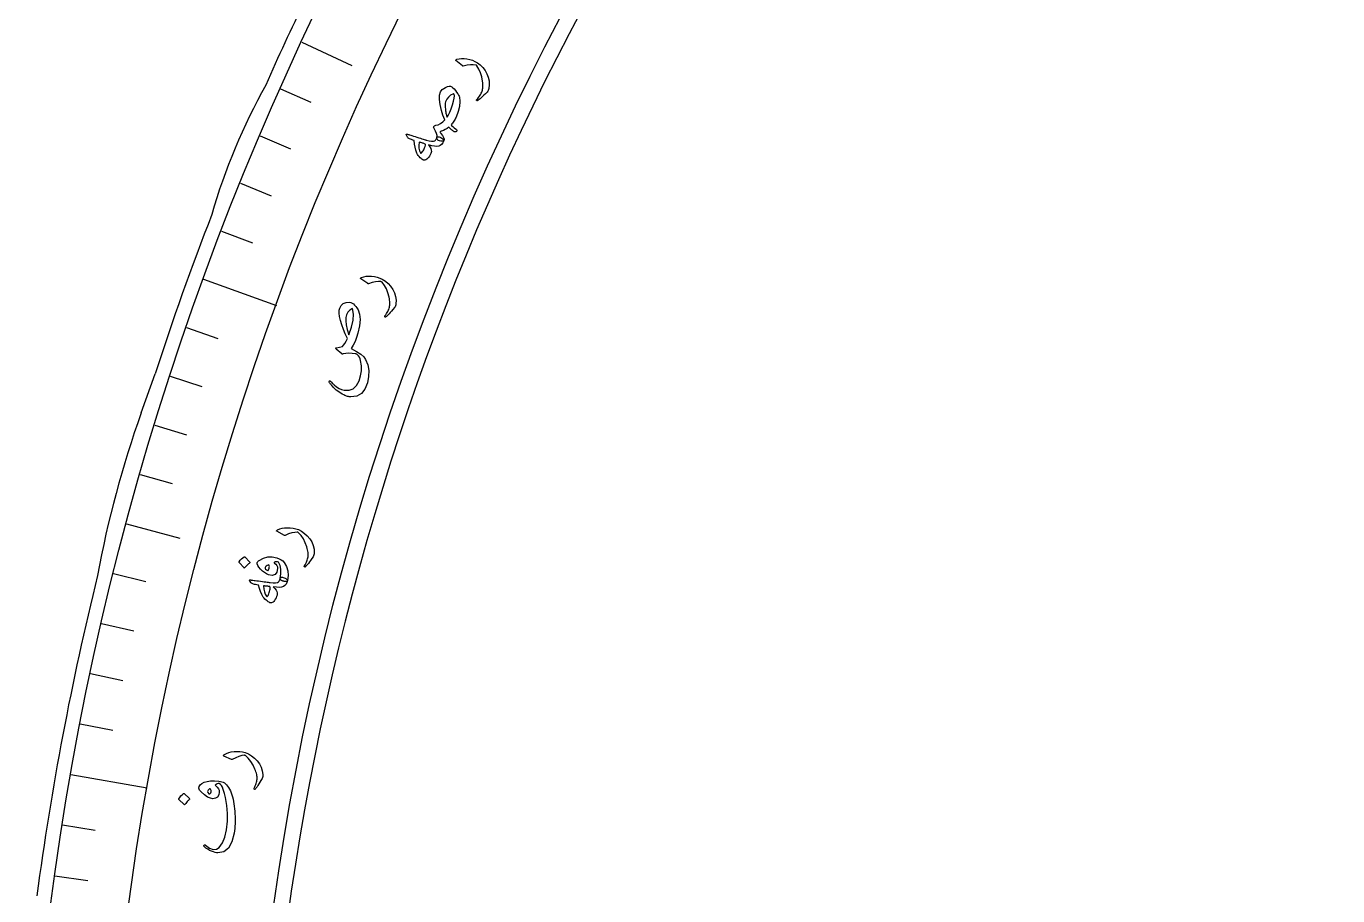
# Model space of a CAD drawing. Header units: millimetres. Extents: x -60 to 60, y -60 to 79.
# Drawn here: x -59.69 to -33.07, y 7.9 to 25.55 of the extents above; entities that cross this region are included whole.
import ezdxf

# ---------------------------------------------------------------- set-up
doc = ezdxf.new("R2010")
doc.units = ezdxf.units.MM
for name, color, linetype in [('CUT_INNER', 6, 'Continuous'), ('CUT_OUTER', 1, 'Continuous'), ('ENGRAVE', 7, 'Continuous'), ('ENGRAVE_FINE', 8, 'Continuous'), ('TEXT', 5, 'Continuous')]:
    doc.layers.add(name, color=color, linetype=linetype)

msp = doc.modelspace()

# ---------------------------------------------------------------- linework, layer by layer
at = {"layer": 'CUT_INNER'}
msp.add_arc((0.0002, -0.0002), 54.8999, 92.29679, 23.90649, dxfattribs=at)
at = {"layer": 'CUT_OUTER'}
msp.add_lwpolyline([(-57.3597, 17.7019), (-57.0785, 18.4944)], dxfattribs=at)
for centre, radius, start, end in [((-0.3415, 0.1624), 59.6218, 152.441386, 156.059457), ((-43.9482, 18.2867), 12.4635, 150.85735, 163.9661), ((-0.4044, 0.1403), 59.572, 158.752331, 162.055263), ((-37.9711, 10.7272), 20.6049, 160.21475, 169.73272), ((-0.1823, 0.0345), 59.8145, 166.103762, 172.44256)]:
    msp.add_arc(centre, radius, start, end, dxfattribs=at)
at = {"layer": 'ENGRAVE'}
for points in [[(-54.1011, 25.2278), (-53.0843, 24.7536)], [(-56.094, 20.4166), (-54.6179, 19.8793)], [(-57.66, 15.4499), (-56.5762, 15.1595)], [(-58.7871, 10.3658), (-57.2402, 10.093)]]:
    msp.add_lwpolyline(points, dxfattribs=at)
for radius in [59.694, 58.1232, 55.206]:
    msp.add_circle((0, 0), radius, dxfattribs=at)
at = {"layer": 'ENGRAVE_FINE'}
for points in [[(-54.5332, 24.2797), (-53.9182, 24.0059)], [(-54.9486, 23.3243), (-54.3289, 23.0613)], [(-55.3473, 22.3618), (-54.7231, 22.1096)], [(-55.7291, 21.3924), (-55.1007, 21.1512)], [(-56.4418, 19.4345), (-55.8053, 19.2153)], [(-56.7724, 18.4465), (-56.1321, 18.2384)], [(-57.0857, 17.4528), (-56.4419, 17.256)], [(-57.3816, 16.4539), (-56.7344, 16.2683)], [(-57.9208, 14.4413), (-57.2676, 14.2784)], [(-58.164, 13.4282), (-57.5081, 13.2768)], [(-58.3895, 12.4111), (-57.7311, 12.2711)], [(-58.5973, 11.3902), (-57.9364, 11.2617)], [(-58.9591, 9.3382), (-58.2942, 9.2329)], [(-59.1131, 8.3078), (-58.4464, 8.2141)]]:
    msp.add_lwpolyline(points, dxfattribs=at)
at = {"layer": 'TEXT'}
for points in [[(-50.9716, 24.8545), (-50.9739, 24.8567), (-50.9756, 24.8588), (-50.9766, 24.8608), (-50.9769, 24.8627), (-50.9752, 24.8672), (-50.9708, 24.8715), (-50.9636, 24.8756), (-50.9538, 24.8795), (-50.9076, 24.8911), (-50.8582, 24.8964), (-50.8055, 24.8954), (-50.7497, 24.8881), (-50.6919, 24.8754), (-50.6373, 24.8582), (-50.5858, 24.8364), (-50.5375, 24.8101), (-50.479, 24.7649), (-50.4274, 24.7125), (-50.3826, 24.6528), (-50.3446, 24.5858), (-50.3156, 24.5139), (-50.2995, 24.44), (-50.296, 24.3641), (-50.3054, 24.2863), (-50.3102, 24.2665), (-50.3178, 24.2481), (-50.3282, 24.231), (-50.3414, 24.2153), (-50.3759, 24.181), (-50.4074, 24.1502), (-50.4359, 24.1228), (-50.4614, 24.099), (-50.4839, 24.0788), (-50.5033, 24.0622), (-50.5197, 24.0494), (-50.5331, 24.0403), (-50.5366, 24.0388), (-50.5397, 24.038), (-50.5426, 24.0379), (-50.545, 24.0386), (-50.5478, 24.0403), (-50.5502, 24.0425), (-50.552, 24.0451), (-50.5535, 24.0482), (-50.5541, 24.0516), (-50.5534, 24.0551), (-50.5516, 24.0587), (-50.5486, 24.0624), (-50.5294, 24.0848), (-50.5119, 24.1066), (-50.4963, 24.1278), (-50.4823, 24.1486), (-50.4701, 24.1689), (-50.4594, 24.1891), (-50.4503, 24.2092), (-50.4428, 24.2291), (-50.4368, 24.2496), (-50.432, 24.2715), (-50.4284, 24.2949), (-50.4262, 24.3197), (-50.4254, 24.346), (-50.426, 24.3738), (-50.428, 24.4031), (-50.4316, 24.434), (-50.4475, 24.5236), (-50.4721, 24.6059), (-50.5054, 24.6807), (-50.5474, 24.748), (-50.5511, 24.7528), (-50.5561, 24.7569), (-50.5624, 24.7602), (-50.57, 24.7628), (-50.62, 24.7678), (-50.6792, 24.7659), (-50.7474, 24.7573), (-50.8248, 24.7419), (-50.8293, 24.7418), (-50.8331, 24.7422), (-50.8361, 24.7432), (-50.8384, 24.7448)], [(-51.2872, 24.2202), (-51.2729, 24.2423), (-51.2509, 24.2644), (-51.2213, 24.2867), (-51.1839, 24.309), (-51.1458, 24.326), (-51.1119, 24.3333), (-51.0821, 24.331), (-51.0564, 24.319), (-51.0337, 24.3003), (-51.0098, 24.2764), (-50.9847, 24.2473), (-50.9582, 24.2129), (-50.935, 24.1795), (-50.9177, 24.1525), (-50.9065, 24.1318), (-50.9014, 24.1174), (-50.892, 24.0222), (-50.9003, 23.9221), (-50.9263, 23.817), (-50.9699, 23.7069), (-50.9804, 23.6853), (-50.9916, 23.6641), (-51.0035, 23.6436), (-51.016, 23.6235), (-51.0291, 23.604), (-51.0425, 23.5852), (-51.0564, 23.567), (-51.0706, 23.5495), (-51.0598, 23.5359), (-51.0385, 23.5149), (-51.0067, 23.4866), (-50.9644, 23.451), (-50.9566, 23.4431), (-50.9541, 23.4343), (-50.9567, 23.4248), (-50.9646, 23.4145), (-50.9746, 23.4072), (-50.9852, 23.4038), (-50.9963, 23.4043), (-51.0079, 23.4087), (-51.0207, 23.4177), (-51.0339, 23.4275), (-51.0473, 23.4381), (-51.0611, 23.4496), (-51.075, 23.462), (-51.089, 23.4753), (-51.103, 23.4895), (-51.117, 23.5047), (-51.1523, 23.4757), (-51.1883, 23.452), (-51.2251, 23.4337), (-51.2626, 23.4207), (-51.2746, 23.4173), (-51.2839, 23.4134), (-51.2905, 23.4089), (-51.2943, 23.4039), (-51.295, 23.3987), (-51.2931, 23.3923), (-51.2885, 23.3847), (-51.2812, 23.3759), (-51.2447, 23.3321), (-51.2225, 23.2922), (-51.2147, 23.2562), (-51.2213, 23.2239), (-51.2241, 23.2204), (-51.2291, 23.2178), (-51.2363, 23.2159), (-51.2457, 23.2148), (-51.2773, 23.2171), (-51.3032, 23.222), (-51.3232, 23.2296), (-51.3375, 23.2398), (-51.3482, 23.2525), (-51.3554, 23.2644), (-51.3589, 23.2757), (-51.3588, 23.2862), (-51.3558, 23.3307), (-51.3644, 23.3765), (-51.3845, 23.4238), (-51.4161, 23.4724), (-51.422, 23.4824), (-51.4249, 23.4925), (-51.4246, 23.5029), (-51.4213, 23.5135), (-51.4149, 23.5237), (-51.4062, 23.5315), (-51.3951, 23.5368), (-51.3817, 23.5396), (-51.3332, 23.5518), (-51.2864, 23.5743), (-51.2412, 23.6072), (-51.1977, 23.6505), (-51.2178, 23.6999), (-51.236, 23.7475), (-51.2522, 23.7934), (-51.2664, 23.8374), (-51.2961, 23.96), (-51.3094, 24.0646), (-51.3064, 24.1514), (-51.2872, 24.2202)], [(-51.025, 24.1779), (-51.08, 24.1494), (-51.1253, 24.1131), (-51.1607, 24.0688), (-51.1864, 24.0167), (-51.1922, 23.9902), (-51.1942, 23.9555), (-51.1924, 23.9126), (-51.1868, 23.8614), (-51.183, 23.8348), (-51.1791, 23.8102), (-51.1752, 23.7878), (-51.1713, 23.7674), (-51.1672, 23.749), (-51.1629, 23.7326), (-51.1584, 23.7181), (-51.1537, 23.7057), (-51.1264, 23.7518), (-51.099, 23.8085), (-51.0714, 23.8757), (-51.0437, 23.9534), (-51.0204, 24.0297), (-51.0071, 24.0911), (-51.0038, 24.1376), (-51.0106, 24.1692), (-51.0127, 24.1745), (-51.0158, 24.1777), (-51.0199, 24.1788), (-51.025, 24.1779)], [(-51.9778, 23.3385), (-51.9832, 23.3519), (-51.9812, 23.3595), (-51.9716, 23.3615), (-51.9544, 23.3577), (-51.9445, 23.3545), (-51.9306, 23.3502), (-51.9129, 23.3449), (-51.8913, 23.3385), (-51.8656, 23.3309), (-51.8357, 23.3219), (-51.8017, 23.3114), (-51.7635, 23.2995), (-51.7259, 23.2879), (-51.6922, 23.2774), (-51.6625, 23.2681), (-51.6368, 23.26), (-51.6151, 23.2532), (-51.5975, 23.2476), (-51.5841, 23.2434), (-51.5748, 23.2404), (-51.5155, 23.2231), (-51.4671, 23.2148), (-51.4296, 23.2156), (-51.403, 23.2254), (-51.39, 23.2349), (-51.3784, 23.2482), (-51.368, 23.2653), (-51.3588, 23.2862), (-51.3513, 23.2976), (-51.341, 23.3043), (-51.328, 23.3063), (-51.3122, 23.3037), (-51.2947, 23.2973), (-51.2779, 23.289), (-51.2617, 23.2787), (-51.2462, 23.2663), (-51.2339, 23.254), (-51.2256, 23.2428), (-51.2214, 23.2327), (-51.2213, 23.2239), (-51.2397, 23.1842), (-51.2625, 23.1532), (-51.2896, 23.1308), (-51.3212, 23.1169), (-51.3609, 23.1112), (-51.4088, 23.1133), (-51.465, 23.1232), (-51.5294, 23.1409), (-51.5024, 23.1028), (-51.4835, 23.0679), (-51.4725, 23.0362), (-51.4695, 23.0076), (-51.4731, 22.9871), (-51.4809, 22.9646), (-51.4931, 22.9402), (-51.5096, 22.9138), (-51.5295, 22.887), (-51.5484, 22.8656), (-51.5664, 22.8494), (-51.5834, 22.8385), (-51.6014, 22.8316), (-51.6182, 22.8292), (-51.6337, 22.8312), (-51.6479, 22.8377), (-51.6642, 22.8492), (-51.6813, 22.864), (-51.6992, 22.8821), (-51.7179, 22.9036), (-51.7361, 22.9263), (-51.7503, 22.9454), (-51.7603, 22.9609), (-51.7662, 22.9727), (-51.7852, 23.0322), (-51.8001, 23.0946), (-51.811, 23.1598), (-51.8177, 23.2279), (-51.848, 23.239), (-51.874, 23.2489), (-51.8957, 23.2576), (-51.9132, 23.2651), (-51.9274, 23.2725), (-51.9392, 23.2809), (-51.9487, 23.2904), (-51.956, 23.301)], [(-51.7195, 23.1967), (-51.7254, 23.1326), (-51.723, 23.0749), (-51.7124, 23.0237), (-51.6936, 22.9791), (-51.6901, 22.9751), (-51.686, 22.9734), (-51.6814, 22.974), (-51.6762, 22.9768), (-51.6622, 22.9898), (-51.6493, 23.0048), (-51.6374, 23.0219), (-51.6265, 23.041), (-51.6166, 23.0622), (-51.6078, 23.0855), (-51.5999, 23.1108), (-51.5931, 23.1382), (-51.5926, 23.1427), (-51.5929, 23.1478), (-51.5942, 23.1535), (-51.5963, 23.1599), (-51.6092, 23.1646), (-51.6229, 23.1693), (-51.6372, 23.1739), (-51.6523, 23.1785), (-51.668, 23.1831), (-51.6845, 23.1877), (-51.7016, 23.1922), (-51.7195, 23.1967)], [(-52.903, 20.4235), (-52.9055, 20.4255), (-52.9074, 20.4274), (-52.9085, 20.4293), (-52.909, 20.4312), (-52.9077, 20.4358), (-52.9037, 20.4404), (-52.8969, 20.4451), (-52.8874, 20.4499), (-52.8424, 20.4654), (-52.7936, 20.4749), (-52.7411, 20.4784), (-52.6848, 20.4759), (-52.6261, 20.4681), (-52.5702, 20.4556), (-52.5171, 20.4383), (-52.4667, 20.4162), (-52.4047, 20.3762), (-52.3488, 20.3283), (-52.2991, 20.2726), (-52.2555, 20.2091), (-52.2205, 20.1399), (-52.198, 20.0677), (-52.1882, 19.9924), (-52.1909, 19.914), (-52.1939, 19.8939), (-52.1999, 19.8749), (-52.2089, 19.857), (-52.2208, 19.8403), (-52.2522, 19.8031), (-52.2809, 19.7697), (-52.307, 19.7401), (-52.3304, 19.7142), (-52.3511, 19.6921), (-52.369, 19.674), (-52.3843, 19.6598), (-52.3968, 19.6496), (-52.4001, 19.6477), (-52.4032, 19.6467), (-52.406, 19.6464), (-52.4085, 19.6469), (-52.4115, 19.6483), (-52.414, 19.6503), (-52.4161, 19.6527), (-52.4178, 19.6557), (-52.4187, 19.659), (-52.4183, 19.6625), (-52.4168, 19.6663), (-52.4141, 19.6703), (-52.3969, 19.6942), (-52.3814, 19.7174), (-52.3676, 19.7399), (-52.3555, 19.7618), (-52.345, 19.7831), (-52.3361, 19.8041), (-52.3287, 19.8249), (-52.3229, 19.8453), (-52.3186, 19.8663), (-52.3157, 19.8885), (-52.3142, 19.9121), (-52.3141, 19.937), (-52.3155, 19.9633), (-52.3185, 19.9909), (-52.323, 20.02), (-52.3292, 20.0504), (-52.3527, 20.1384), (-52.3842, 20.2183), (-52.4237, 20.2899), (-52.4713, 20.3535), (-52.4754, 20.358), (-52.4807, 20.3616), (-52.4873, 20.3644), (-52.4951, 20.3663), (-52.5454, 20.367), (-52.6041, 20.3601), (-52.6714, 20.3457), (-52.7472, 20.3238), (-52.7517, 20.3233), (-52.7555, 20.3234), (-52.7586, 20.3241), (-52.761, 20.3255)], [(-53.3322, 19.8309), (-53.3036, 19.883), (-53.2603, 19.9203), (-53.2025, 19.9425), (-53.1301, 19.9498), (-53.1055, 19.9443), (-53.0803, 19.932), (-53.0546, 19.9127), (-53.0284, 19.8864), (-53.0041, 19.8585), (-52.9844, 19.8341), (-52.9692, 19.8131), (-52.9584, 19.7957), (-52.9275, 19.7059), (-52.918, 19.5965), (-52.9298, 19.4674), (-52.9628, 19.3187), (-52.9898, 19.2319), (-53.0211, 19.1508), (-53.0569, 19.0756), (-53.0972, 19.0061), (-52.9876, 18.9472), (-52.9026, 18.8913), (-52.842, 18.8386), (-52.8059, 18.7888), (-52.7627, 18.6769), (-52.7422, 18.5601), (-52.7444, 18.4383), (-52.7692, 18.3113), (-52.8193, 18.186), (-52.8914, 18.097), (-52.9859, 18.044), (-53.1027, 18.0272), (-53.1196, 18.0281), (-53.1369, 18.0301), (-53.1547, 18.033), (-53.1729, 18.037), (-53.1914, 18.0422), (-53.2099, 18.0487), (-53.2286, 18.0565), (-53.2473, 18.0658), (-53.2801, 18.0831), (-53.3119, 18.1018), (-53.3427, 18.122), (-53.3724, 18.1435), (-53.401, 18.1664), (-53.4285, 18.1904), (-53.4547, 18.2157), (-53.4798, 18.242), (-53.4898, 18.2533), (-53.4992, 18.2644), (-53.5081, 18.2751), (-53.5164, 18.2855), (-53.5242, 18.2956), (-53.5314, 18.3051), (-53.5382, 18.3141), (-53.5445, 18.3226), (-53.5478, 18.3283), (-53.5492, 18.3336), (-53.5487, 18.3384), (-53.5464, 18.3428), (-53.5429, 18.3471), (-53.5391, 18.3501), (-53.5351, 18.3516), (-53.531, 18.3517), (-53.5267, 18.3507), (-53.5222, 18.3487), (-53.5177, 18.3458), (-53.513, 18.342), (-53.4994, 18.3244), (-53.4838, 18.3068), (-53.4663, 18.2891), (-53.4467, 18.2715), (-53.3951, 18.2308), (-53.3441, 18.1993), (-53.2938, 18.1768), (-53.2442, 18.1634), (-53.1419, 18.1614), (-53.0566, 18.1922), (-52.9881, 18.2556), (-52.9363, 18.3517), (-52.9068, 18.4517), (-52.8921, 18.5538), (-52.8922, 18.6581), (-52.9071, 18.7647), (-52.9169, 18.7988), (-52.9322, 18.8307), (-52.953, 18.8603), (-52.9792, 18.8877), (-52.9829, 18.8911), (-52.9881, 18.8939), (-52.9945, 18.8961), (-53.0023, 18.8977), (-53.078, 18.909), (-53.1465, 18.9131), (-53.2077, 18.9099), (-53.2617, 18.8994), (-53.2718, 18.8971), (-53.2801, 18.8966), (-53.2866, 18.8979), (-53.2914, 18.901), (-53.4037, 18.9962), (-53.4109, 19.0067), (-53.4126, 19.0149), (-53.4085, 19.021), (-53.3988, 19.0248), (-53.2783, 19.0478), (-53.2523, 19.0738), (-53.2267, 19.11), (-53.2013, 19.1562), (-53.1763, 19.2127), (-53.2184, 19.3057), (-53.2553, 19.3972), (-53.2871, 19.4873), (-53.3137, 19.5759), (-53.3326, 19.6583), (-53.342, 19.7283), (-53.3418, 19.7858), (-53.3322, 19.8309)], [(-53.0706, 19.8215), (-53.1254, 19.7868), (-53.1664, 19.7445), (-53.1937, 19.6946), (-53.2071, 19.6371), (-53.2081, 19.5698), (-53.1986, 19.4888), (-53.1785, 19.3943), (-53.1479, 19.2862), (-53.0906, 19.4418), (-53.0586, 19.5828), (-53.0519, 19.7093), (-53.0706, 19.8215)], [(-54.6056, 15.2996), (-54.6083, 15.3013), (-54.6103, 15.3031), (-54.6116, 15.3049), (-54.6123, 15.3067), (-54.6114, 15.3114), (-54.6079, 15.3164), (-54.6016, 15.3217), (-54.5926, 15.3274), (-54.5492, 15.3471), (-54.5016, 15.3612), (-54.4496, 15.3696), (-54.3933, 15.3725), (-54.3342, 15.3704), (-54.2774, 15.3632), (-54.2228, 15.351), (-54.1706, 15.3338), (-54.105, 15.2999), (-54.0448, 15.2575), (-53.99, 15.2068), (-53.9406, 15.1478), (-53.8992, 15.0823), (-53.87, 15.0125), (-53.853, 14.9385), (-53.8482, 14.8602), (-53.8494, 14.8398), (-53.8535, 14.8204), (-53.8607, 14.8017), (-53.871, 14.7839), (-53.8987, 14.744), (-53.9241, 14.708), (-53.9472, 14.676), (-53.9681, 14.6479), (-53.9866, 14.624), (-54.0027, 14.6042), (-54.0165, 14.5887), (-54.028, 14.5773), (-54.0312, 14.5752), (-54.0342, 14.5738), (-54.0369, 14.5733), (-54.0395, 14.5735), (-54.0425, 14.5747), (-54.0452, 14.5764), (-54.0476, 14.5786), (-54.0495, 14.5814), (-54.0507, 14.5846), (-54.0507, 14.5882), (-54.0496, 14.5921), (-54.0472, 14.5963), (-54.0324, 14.6217), (-54.0191, 14.6463), (-54.0075, 14.6701), (-53.9976, 14.6929), (-53.9892, 14.7152), (-53.9823, 14.737), (-53.977, 14.7583), (-53.9731, 14.7792), (-53.9709, 14.8005), (-53.9701, 14.8229), (-53.9708, 14.8466), (-53.9731, 14.8714), (-53.9769, 14.8974), (-53.9825, 14.9246), (-53.9898, 14.9531), (-53.9988, 14.9828), (-54.0306, 15.0682), (-54.0696, 15.1446), (-54.1157, 15.2123), (-54.1692, 15.271), (-54.1737, 15.2751), (-54.1793, 15.2782), (-54.1861, 15.2803), (-54.1941, 15.2815), (-54.2442, 15.2773), (-54.302, 15.2649), (-54.3677, 15.2442), (-54.441, 15.2152), (-54.4454, 15.2142), (-54.4492, 15.214), (-54.4524, 15.2144), (-54.4549, 15.2155)], [(-55.3707, 14.6685), (-55.3722, 14.6711), (-55.3726, 14.6743), (-55.372, 14.6781), (-55.3704, 14.6825), (-55.3492, 14.711), (-55.3256, 14.7369), (-55.2996, 14.7602), (-55.2713, 14.7809), (-55.2674, 14.7826), (-55.2638, 14.7829), (-55.2607, 14.7817), (-55.2579, 14.7791), (-55.1552, 14.6692), (-55.153, 14.6656), (-55.1533, 14.6617), (-55.156, 14.6576), (-55.1612, 14.6533), (-55.1656, 14.6495), (-55.1724, 14.6436), (-55.1816, 14.6354), (-55.193, 14.6249), (-55.2068, 14.612), (-55.2231, 14.5965), (-55.2418, 14.5783), (-55.2629, 14.5575), (-55.2662, 14.5548), (-55.2691, 14.5538), (-55.2715, 14.5545), (-55.2735, 14.5568)], [(-55.0054, 14.6643), (-55.0008, 14.6751), (-54.9926, 14.6863), (-54.9809, 14.6978), (-54.9655, 14.7096), (-54.881, 14.7552), (-54.7931, 14.779), (-54.702, 14.781), (-54.6075, 14.7615), (-54.5605, 14.7435), (-54.52, 14.7218), (-54.4862, 14.6965), (-54.459, 14.6676), (-54.4092, 14.5844), (-54.3813, 14.4958), (-54.3754, 14.4017), (-54.3914, 14.302), (-54.3963, 14.2928), (-54.4055, 14.2863), (-54.419, 14.2824), (-54.4368, 14.2811), (-54.4463, 14.2814), (-54.4559, 14.2825), (-54.4655, 14.2843), (-54.4752, 14.2869), (-54.4845, 14.29), (-54.4934, 14.2932), (-54.5019, 14.2967), (-54.5098, 14.3003), (-54.5231, 14.3084), (-54.5321, 14.3178), (-54.5369, 14.3285), (-54.5374, 14.3404), (-54.5252, 14.4387), (-54.527, 14.5273), (-54.543, 14.6063), (-54.5733, 14.6758), (-54.5968, 14.6792), (-54.6158, 14.6807), (-54.6303, 14.6804), (-54.6404, 14.6782), (-54.6495, 14.6748), (-54.6558, 14.671), (-54.6594, 14.667), (-54.6602, 14.6627), (-54.66, 14.6595), (-54.6592, 14.6567), (-54.6578, 14.6545), (-54.6559, 14.6528), (-54.6281, 14.6286), (-54.6085, 14.6028), (-54.5972, 14.5752), (-54.5941, 14.546), (-54.6086, 14.4674), (-54.6436, 14.4199), (-54.6992, 14.4037), (-54.7754, 14.4186), (-54.8167, 14.4365), (-54.8579, 14.4612), (-54.899, 14.493), (-54.9399, 14.5317), (-54.9738, 14.5701), (-54.996, 14.605), (-55.0065, 14.6365), (-55.0054, 14.6643)], [(-54.8446, 14.564), (-54.8443, 14.5466), (-54.8356, 14.5307), (-54.8185, 14.5162), (-54.793, 14.5033), (-54.7887, 14.5022), (-54.7856, 14.5017), (-54.7836, 14.5018), (-54.7828, 14.5023), (-54.7745, 14.5176), (-54.768, 14.5336), (-54.7633, 14.5503), (-54.7603, 14.5677), (-54.7594, 14.5834), (-54.7607, 14.5969), (-54.7641, 14.6082), (-54.7697, 14.6171), (-54.8006, 14.6058), (-54.8234, 14.5932), (-54.838, 14.5792), (-54.8446, 14.564)], [(-55.1563, 14.2881), (-55.164, 14.3004), (-55.1633, 14.3083), (-55.1541, 14.3118), (-55.1366, 14.311), (-55.1262, 14.3095), (-55.1119, 14.3076), (-55.0935, 14.3053), (-55.0711, 14.3027), (-55.0445, 14.2995), (-55.0136, 14.2956), (-54.9782, 14.291), (-54.9385, 14.2857), (-54.8995, 14.2805), (-54.8646, 14.2758), (-54.8338, 14.2716), (-54.807, 14.268), (-54.7845, 14.2649), (-54.7662, 14.2623), (-54.7523, 14.2604), (-54.7426, 14.259), (-54.6813, 14.2519), (-54.6322, 14.2519), (-54.5953, 14.2589), (-54.5707, 14.273), (-54.5596, 14.2846), (-54.5503, 14.2997), (-54.5429, 14.3183), (-54.5374, 14.3404), (-54.5319, 14.3529), (-54.5228, 14.3612), (-54.5104, 14.3654), (-54.4944, 14.3654), (-54.4761, 14.3621), (-54.4581, 14.3567), (-54.4404, 14.3492), (-54.4231, 14.3397), (-54.4088, 14.3296), (-54.3988, 14.3199), (-54.393, 14.3107), (-54.3914, 14.302), (-54.4029, 14.2599), (-54.4201, 14.2254), (-54.4431, 14.1988), (-54.4719, 14.1799), (-54.5101, 14.1676), (-54.5577, 14.1616), (-54.6147, 14.1619), (-54.6812, 14.1685), (-54.6482, 14.1355), (-54.6237, 14.1043), (-54.6075, 14.0749), (-54.5998, 14.0472), (-54.5999, 14.0264), (-54.6038, 14.0029), (-54.6117, 13.9768), (-54.6235, 13.9479), (-54.6387, 13.9182), (-54.6538, 13.8939), (-54.6687, 13.875), (-54.6837, 13.8614), (-54.7003, 13.8515), (-54.7165, 13.8464), (-54.7321, 13.8458), (-54.7472, 13.8498), (-54.7651, 13.8583), (-54.7845, 13.87), (-54.8051, 13.8849), (-54.8272, 13.9029), (-54.849, 13.9223), (-54.8661, 13.9388), (-54.8786, 13.9524), (-54.8864, 13.963), (-54.9151, 14.0185), (-54.9403, 14.0775), (-54.9619, 14.1399), (-54.98, 14.2059), (-55.0117, 14.2118), (-55.039, 14.2172), (-55.0619, 14.2222), (-55.0804, 14.2266), (-55.0956, 14.2315), (-55.1087, 14.2379), (-55.1197, 14.2456), (-55.1286, 14.2548)], [(-54.878, 14.1917), (-54.873, 14.1275), (-54.861, 14.071), (-54.8419, 14.0223), (-54.8159, 13.9815), (-54.8118, 13.9781), (-54.8075, 13.9771), (-54.803, 13.9785), (-54.7984, 13.9822), (-54.7868, 13.9973), (-54.7765, 14.0143), (-54.7677, 14.0331), (-54.7601, 14.0538), (-54.754, 14.0764), (-54.7491, 14.1008), (-54.7457, 14.1271), (-54.7435, 14.1552), (-54.7438, 14.1597), (-54.745, 14.1647), (-54.7472, 14.1701), (-54.7503, 14.176), (-54.7638, 14.1785), (-54.7781, 14.1808), (-54.793, 14.183), (-54.8086, 14.1851), (-54.8249, 14.1869), (-54.8419, 14.1887), (-54.8596, 14.1903), (-54.878, 14.1917)], [(-55.6826, 10.7376), (-55.6854, 10.7391), (-55.6876, 10.7407), (-55.6891, 10.7423), (-55.6899, 10.7441), (-55.6894, 10.7488), (-55.6863, 10.7541), (-55.6804, 10.76), (-55.6719, 10.7663), (-55.6304, 10.7896), (-55.584, 10.8075), (-55.5329, 10.8203), (-55.4771, 10.8277), (-55.418, 10.8305), (-55.3608, 10.8281), (-55.3054, 10.8204), (-55.2519, 10.8076), (-55.1837, 10.7792), (-55.1203, 10.742), (-55.0615, 10.696), (-55.0073, 10.6412), (-54.9606, 10.5793), (-54.9258, 10.5122), (-54.9028, 10.4398), (-54.8915, 10.3622), (-54.891, 10.3418), (-54.8935, 10.3221), (-54.8992, 10.3029), (-54.9079, 10.2843), (-54.9322, 10.2422), (-54.9546, 10.2043), (-54.975, 10.1705), (-54.9934, 10.1408), (-55.0099, 10.1154), (-55.0244, 10.0944), (-55.0369, 10.0777), (-55.0474, 10.0655), (-55.0504, 10.0631), (-55.0532, 10.0615), (-55.0559, 10.0607), (-55.0585, 10.0607), (-55.0616, 10.0616), (-55.0644, 10.0631), (-55.0669, 10.0651), (-55.0691, 10.0678), (-55.0706, 10.0709), (-55.0709, 10.0744), (-55.0701, 10.0784), (-55.0681, 10.0828), (-55.0554, 10.1094), (-55.0442, 10.135), (-55.0346, 10.1596), (-55.0266, 10.1832), (-55.02, 10.2061), (-55.015, 10.2283), (-55.0114, 10.2501), (-55.0094, 10.2712), (-55.0088, 10.2926), (-55.0099, 10.315), (-55.0126, 10.3385), (-55.0169, 10.363), (-55.0229, 10.3886), (-55.0307, 10.4153), (-55.0403, 10.4431), (-55.0518, 10.472), (-55.0905, 10.5544), (-55.1356, 10.6274), (-55.1872, 10.691), (-55.2453, 10.7451), (-55.2501, 10.7488), (-55.256, 10.7514), (-55.263, 10.753), (-55.271, 10.7535), (-55.3206, 10.7452), (-55.3772, 10.7281), (-55.4409, 10.702), (-55.5116, 10.667), (-55.516, 10.6657), (-55.5197, 10.6651), (-55.5229, 10.6653), (-55.5255, 10.6663)], [(-56.1876, 10.088), (-56.184, 10.1217), (-56.1653, 10.1524), (-56.1316, 10.1802), (-56.0829, 10.205), (-56.0219, 10.2238), (-55.9514, 10.2338), (-55.8715, 10.2349), (-55.782, 10.2272), (-55.75, 10.2223), (-55.7208, 10.2147), (-55.6944, 10.2044), (-55.6709, 10.1914), (-55.6262, 10.1528), (-55.5865, 10.1001), (-55.5515, 10.0336), (-55.5213, 9.9531), (-55.5086, 9.9084), (-55.4972, 9.8627), (-55.4871, 9.8159), (-55.4784, 9.7679), (-55.471, 9.7187), (-55.465, 9.6682), (-55.4603, 9.6164), (-55.457, 9.5632), (-55.4549, 9.5101), (-55.4539, 9.4583), (-55.454, 9.4079), (-55.4553, 9.3589), (-55.4577, 9.3111), (-55.4615, 9.2645), (-55.4667, 9.2191), (-55.4732, 9.1749), (-55.5183, 8.9935), (-55.5885, 8.866), (-55.6839, 8.7924), (-55.805, 8.7728), (-55.8319, 8.7758), (-55.8621, 8.7822), (-55.8956, 8.7918), (-55.9324, 8.8047), (-55.9723, 8.8226), (-56.0102, 8.8446), (-56.0462, 8.8709), (-56.0803, 8.9013), (-56.084, 8.9057), (-56.0865, 8.9104), (-56.0875, 8.9156), (-56.0873, 8.9212), (-56.0857, 8.9264), (-56.0829, 8.9303), (-56.0787, 8.933), (-56.0733, 8.9343), (-56.0675, 8.9345), (-56.0624, 8.9335), (-56.0579, 8.9313), (-56.054, 8.9279), (-55.973, 8.869), (-55.9002, 8.8421), (-55.8355, 8.8472), (-55.7789, 8.884), (-55.7115, 8.9743), (-55.6611, 9.0928), (-55.6273, 9.2395), (-55.6101, 9.4147), (-55.6081, 9.4925), (-55.6097, 9.5711), (-55.615, 9.6504), (-55.6238, 9.7306), (-55.6362, 9.8114), (-55.6523, 9.8928), (-55.6719, 9.9749), (-55.6952, 10.0576), (-55.7111, 10.1023), (-55.7306, 10.1374), (-55.7538, 10.163), (-55.7806, 10.179), (-55.8015, 10.1768), (-55.8213, 10.171), (-55.8401, 10.1616), (-55.8578, 10.1486), (-55.8588, 10.1469), (-55.8581, 10.1444), (-55.8556, 10.1411), (-55.8513, 10.1371), (-55.8175, 10.1064), (-55.7936, 10.0745), (-55.7797, 10.0415), (-55.7759, 10.0072), (-55.7857, 9.9477), (-55.8112, 9.9051), (-55.8524, 9.8793), (-55.9093, 9.8703), (-55.9567, 9.879), (-56.0118, 9.9051), (-56.0747, 9.9487), (-56.1453, 10.0099), (-56.1622, 10.0283), (-56.1748, 10.0474), (-56.1833, 10.0673), (-56.1876, 10.088)], [(-56.5936, 9.8544), (-56.5953, 9.8568), (-56.596, 9.86), (-56.5958, 9.8638), (-56.5946, 9.8684), (-56.5758, 9.8987), (-56.5545, 9.9267), (-56.5307, 9.9522), (-56.5042, 9.9753), (-56.5005, 9.9774), (-56.497, 9.9779), (-56.4937, 9.977), (-56.4907, 9.9747), (-56.379, 9.8739), (-56.3765, 9.8704), (-56.3764, 9.8665), (-56.3788, 9.8622), (-56.3835, 9.8574), (-56.3877, 9.8533), (-56.3939, 9.8467), (-56.4023, 9.8378), (-56.4128, 9.8263), (-56.4255, 9.8123), (-56.4403, 9.7953), (-56.4574, 9.7755), (-56.4766, 9.7529), (-56.4797, 9.7499), (-56.4825, 9.7487), (-56.485, 9.7491), (-56.4871, 9.7512)], [(-55.9514, 10.0644), (-55.9578, 10.0719), (-55.9649, 10.075), (-55.9728, 10.0737), (-55.9815, 10.0681), (-56.0045, 10.0431), (-56.0133, 10.019), (-56.0079, 9.9957), (-55.9882, 9.9733), (-55.9816, 9.9697), (-55.9755, 9.9681), (-55.9699, 9.9685), (-55.9648, 9.9709), (-55.946, 9.9915), (-55.9375, 10.014), (-55.9393, 10.0383), (-55.9514, 10.0644)]]:
    msp.add_lwpolyline(points, close=True, dxfattribs=at)

doc.saveas('drawing.dxf')
